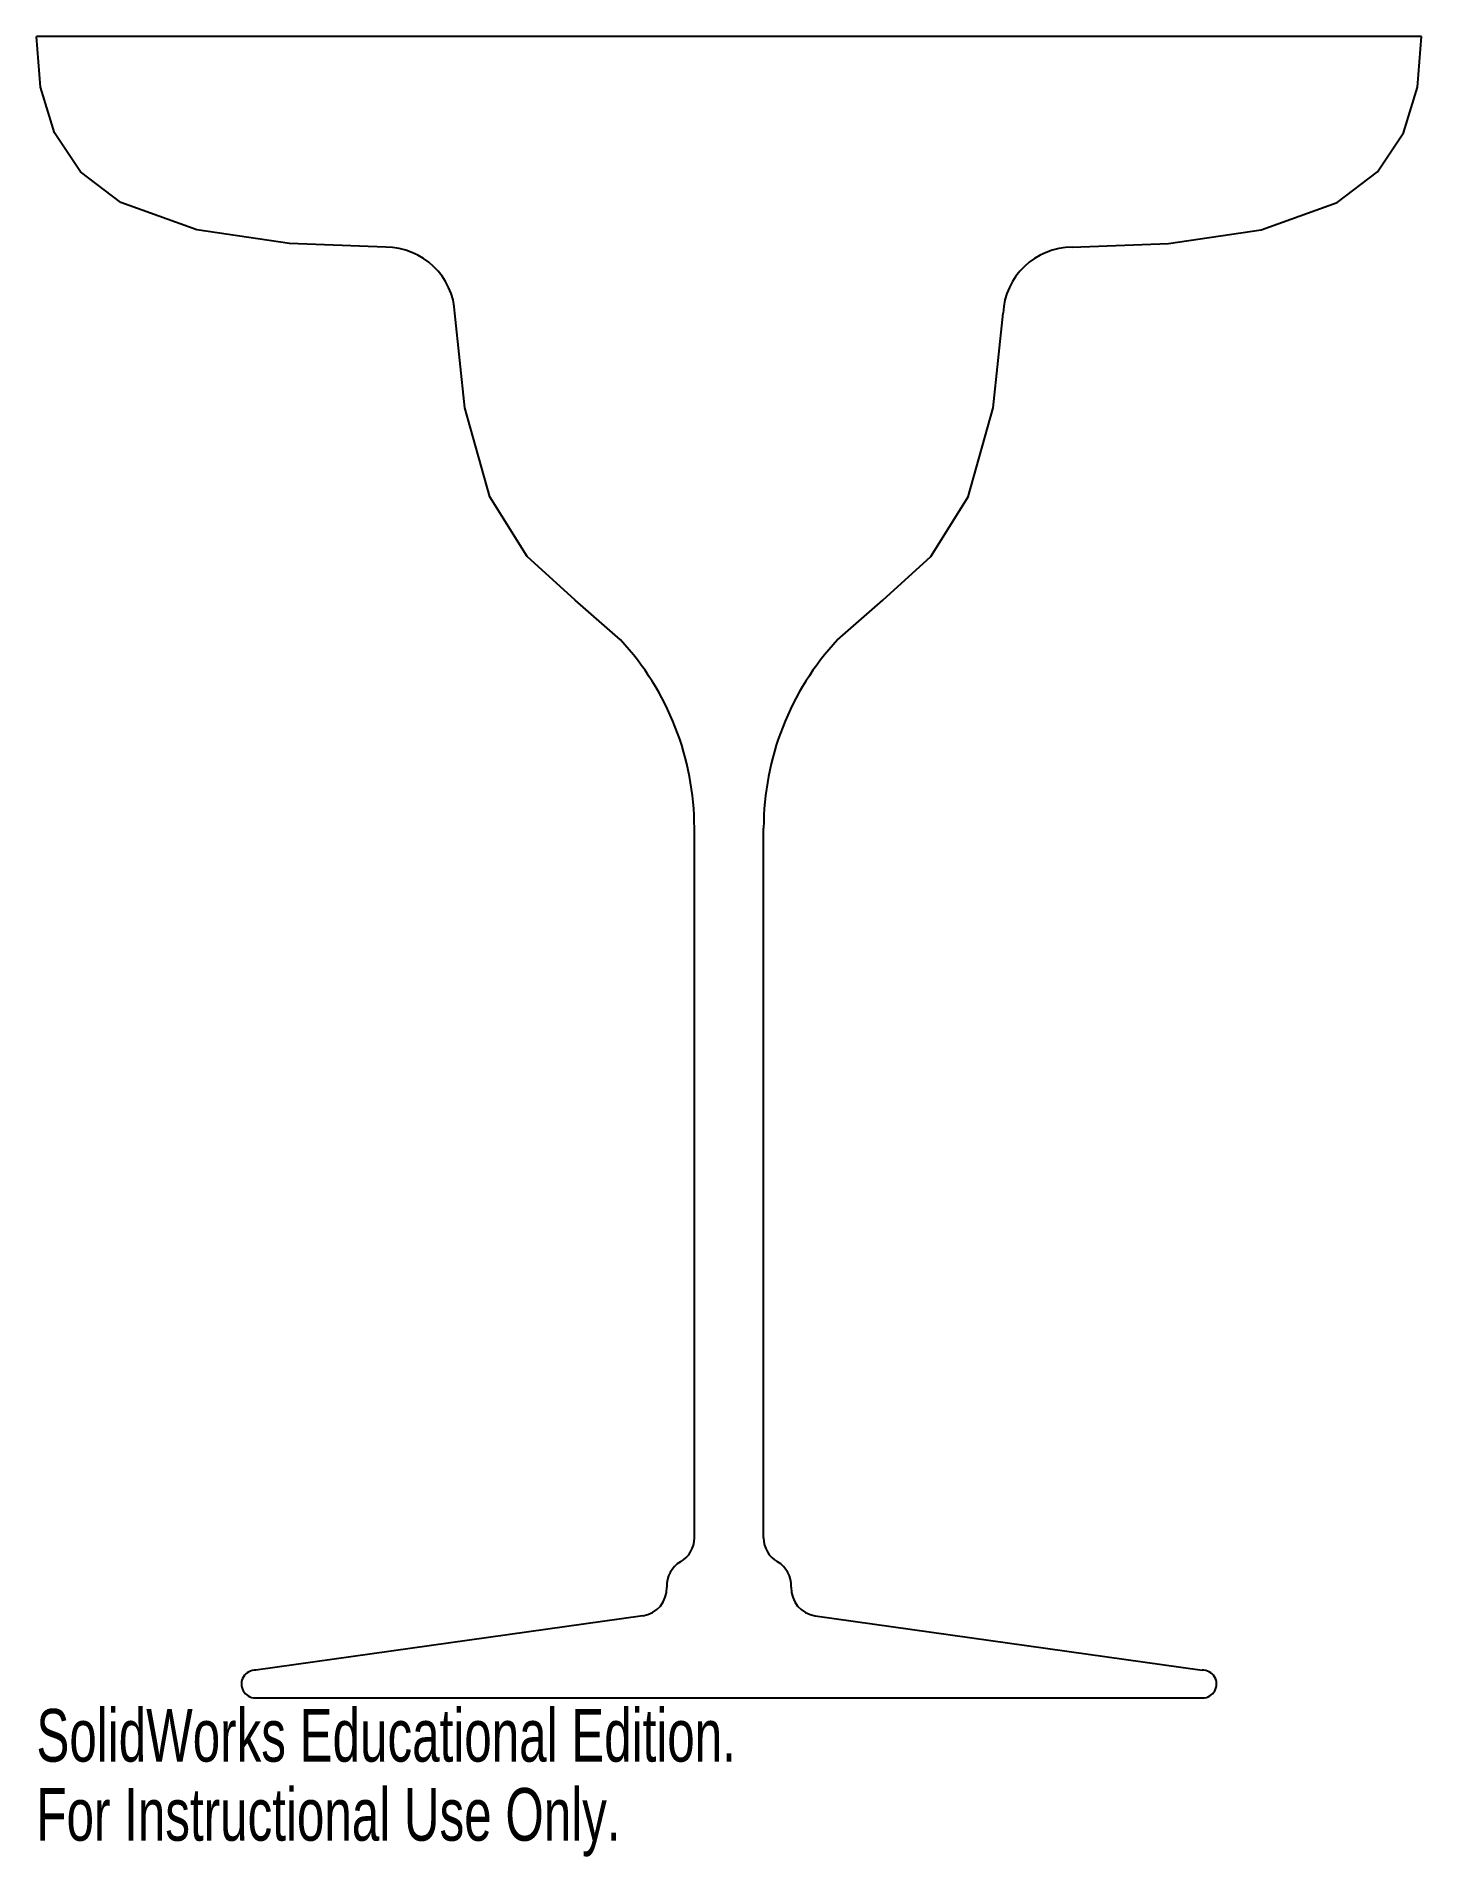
# Model space of a CAD drawing. Header units: inches. Extents: x -2.5 to 2.5, y -0.57 to 6.
import ezdxf

# ---------------------------------------------------------------- set-up
doc = ezdxf.new("R2010")
doc.units = ezdxf.units.IN
doc.header["$MEASUREMENT"] = 0
doc.styles.add('SLDTEXTSTYLE0', font='TXT', dxfattribs={"width": 0.7})

msp = doc.modelspace()

# ---------------------------------------------------------------- linework, layer by layer
at = {"color": 7, "linetype": 'Continuous'}
for p, q in [((2.5, 6), (-2.5, 6)), ((-0.125, 0.5778), (-0.125, 3.1411)), ((0.125, 0.5778), (0.125, 3.1411)), ((-0.3109, 0.2963), (-1.7077, 0.0999)), ((0.3109, 0.2963), (1.7077, 0.0999)), ((-1.7101, 0), (1.7101, 0))]:
    msp.add_line(p, q, dxfattribs=at)
at = {"color": 7, "linetype": 'Continuous', "flags": 128}
for points in [[(-1.2389, 5.2385), (-1.5862, 5.2522), (-1.9204, 5.3018), (-2.1958, 5.4), (-2.3407, 5.5114), (-2.4344, 5.6521), (-2.4849, 5.8167), (-2.5, 6)], [(1.2389, 5.2385), (1.5862, 5.2522), (1.9204, 5.3018), (2.1958, 5.4), (2.3407, 5.5114), (2.4344, 5.6521), (2.4849, 5.8167), (2.5, 6)], [(-0.3912, 3.8205), (-0.5549, 3.9642), (-0.7289, 4.1222), (-0.8631, 4.3373), (-0.9535, 4.6588), (-0.9892, 5)], [(0.3912, 3.8205), (0.5549, 3.9642), (0.7289, 4.1222), (0.8631, 4.3373), (0.9535, 4.6588), (0.9892, 5)]]:
    msp.add_lwpolyline(points, dxfattribs=at)
at = {"color": 7, "linetype": 'Continuous'}
for centre, radius, start, end in [((-1.2389, 4.9885), 0.25, 2.63024, 90), ((1.2389, 4.9885), 0.25, 90, 177.36976), ((-1.125, 3.1411), 1, 0, 42.79756), ((1.125, 3.1411), 1, 137.20244, 180), ((-0.225, 0.5778), 0.1, 300, 0), ((0.225, 0.5778), 0.1, 180, 240), ((-0.125, 0.4046), 0.1, 120, 182.65996), ((0.125, 0.4046), 0.1, 357.34004, 60), ((-0.3248, 0.3953), 0.1, 278, 2.65996), ((0.3248, 0.3953), 0.1, 177.34004, 262), ((-1.7101, 0.05), 0.05, 87.28536, 270), ((1.7101, 0.05), 0.05, 270, 92.71464)]:
    msp.add_arc(centre, radius, start, end, dxfattribs=at)

# ---------------------------------------------------------------- texts
at = {"color": 7, "linetype": 'Continuous', "char_height": 0.1903, "attachment_point": 1, "style": 'SLDTEXTSTYLE0'}
for s, insert in [('SolidWorks Educational Edition.', (-2.5, -0.0401)), ('For Instructional Use Only.', (-2.5, -0.3256))]:
    msp.add_mtext(s, dxfattribs=dict(at, insert=insert))

doc.saveas('drawing.dxf')
